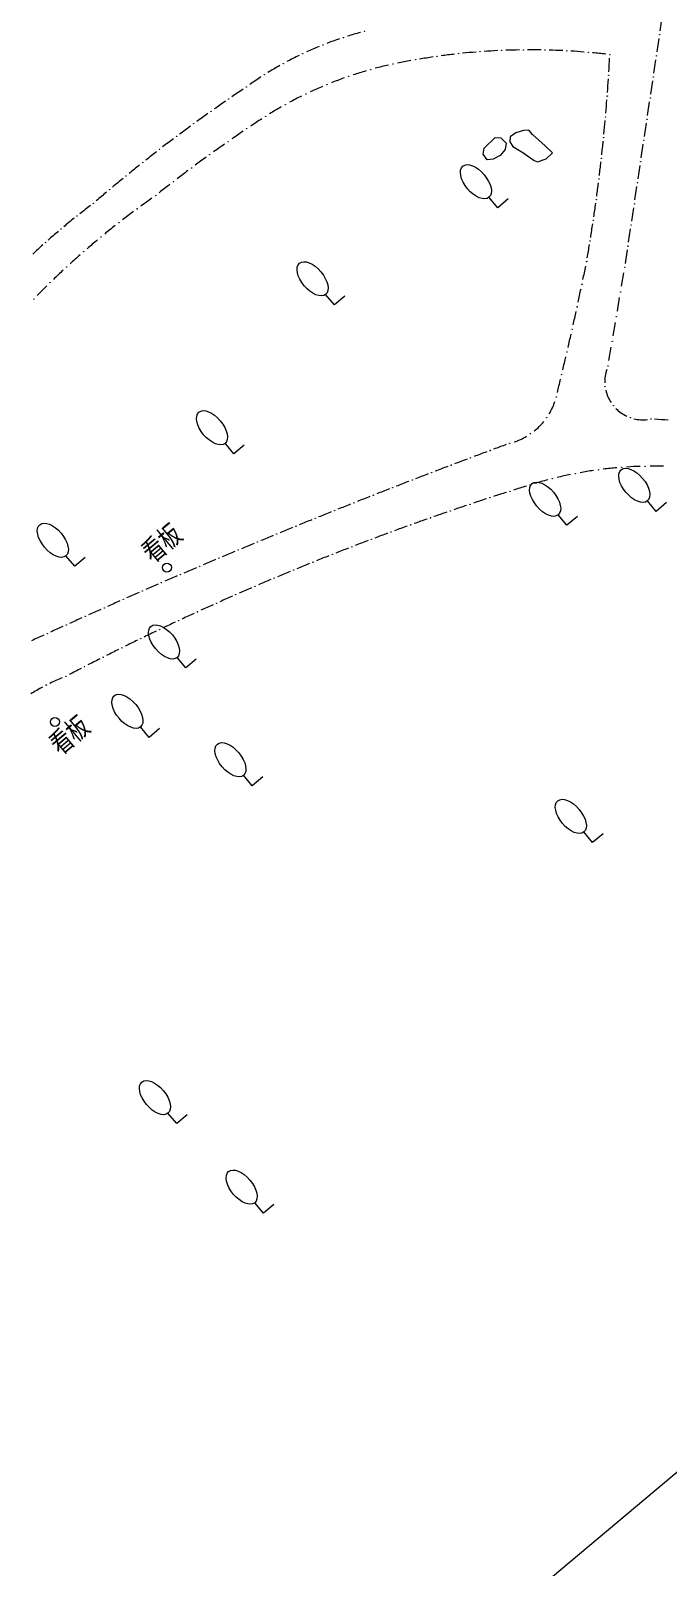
# Model space of a CAD drawing. Header units: metres. Extents: x -10443 to -4073, y -33280 to -26846.
# Drawn here: x -7821.2 to -7797.8, y -29694.8 to -29638.2 of the extents above; entities that cross this region are included whole.
import ezdxf
from ezdxf.enums import TextEntityAlignment as Align

# ---------------------------------------------------------------- set-up
doc = ezdxf.new("R2010")
doc.units = ezdxf.units.M
doc.header["$MEASUREMENT"] = 0
doc.linetypes.add('CONTINUOUS_1', pattern=[0])
doc.linetypes.add('CONTINUOUS_2', pattern=[0])
for name, color, linetype, lineweight in [('メッシュ', 241, 'CONTINUOUS_2', 18), ('園路', 241, 'CONTINUOUS_2', 18), ('木', 254, 'CONTINUOUS_2', 18), ('構造物', 241, 'CONTINUOUS_2', 18), ('石', 241, 'CONTINUOUS_2', 18)]:
    doc.layers.add(name, color=color, linetype=linetype, lineweight=lineweight)
doc.styles.add('MS Gothic', font='MS Gothic.ttf')

msp = doc.modelspace()

# ---------------------------------------------------------------- hatches: boundary and pattern name
at = {"layer": '園路', "linetype": 'CONTINUOUS_1', "lineweight": 18}
for points in [[(-7810.47, -29638.748, 1), (-7810.485, -29638.748, 1)], [(-7809.713, -29638.474, 1), (-7809.728, -29638.474, 1)], [(-7808.939, -29638.248, 1), (-7808.954, -29638.248, 1)], [(-7798.076, -29638.369, 1), (-7798.091, -29638.369, 1)], [(-7811.21, -29639.068, 1), (-7811.225, -29639.068, 1)], [(-7807.057, -29639.293, 1), (-7807.072, -29639.293, 1)], [(-7806.27, -29639.169, 1), (-7806.285, -29639.169, 1)], [(-7805.479, -29639.071, 1), (-7805.494, -29639.071, 1)], [(-7804.685, -29638.998, 1), (-7804.7, -29638.998, 1)], [(-7803.889, -29638.95, 1), (-7803.904, -29638.95, 1)], [(-7803.092, -29638.929, 1), (-7803.107, -29638.929, 1)], [(-7802.295, -29638.933, 1), (-7802.31, -29638.933, 1)], [(-7801.498, -29638.964, 1), (-7801.513, -29638.964, 1)], [(-7800.703, -29639.02, 1), (-7800.718, -29639.02, 1)], [(-7799.91, -29639.101, 1), (-7799.925, -29639.101, 1)], [(-7798.193, -29639.148, 1), (-7798.208, -29639.148, 1)], [(-7812.621, -29639.844, 1), (-7812.636, -29639.844, 1)], [(-7811.928, -29639.434, 1), (-7811.943, -29639.434, 1)], [(-7808.715, -29639.654, 1), (-7808.73, -29639.654, 1)], [(-7807.891, -29639.45, 1), (-7807.906, -29639.45, 1)], [(-7799.954, -29639.868, 1), (-7799.969, -29639.868, 1)], [(-7813.288, -29640.296, 1), (-7813.303, -29640.296, 1)], [(-7810.32, -29640.207, 1), (-7810.335, -29640.207, 1)], [(-7809.526, -29639.907, 1), (-7809.541, -29639.907, 1)], [(-7798.309, -29639.927, 1), (-7798.324, -29639.927, 1)], [(-7813.94, -29640.738, 1), (-7813.955, -29640.738, 1)], [(-7811.849, -29640.943, 1), (-7811.864, -29640.943, 1)], [(-7811.095, -29640.552, 1), (-7811.11, -29640.552, 1)], [(-7800.008, -29640.633, 1), (-7800.023, -29640.633, 1)], [(-7798.426, -29640.706, 1), (-7798.441, -29640.706, 1)], [(-7814.585, -29641.189, 1), (-7814.6, -29641.189, 1)], [(-7812.579, -29641.377, 1), (-7812.594, -29641.377, 1)], [(-7800.07, -29641.399, 1), (-7800.085, -29641.399, 1)], [(-7798.543, -29641.485, 1), (-7798.558, -29641.485, 1)], [(-7815.856, -29642.116, 1), (-7815.871, -29642.116, 1)], [(-7815.224, -29641.648, 1), (-7815.239, -29641.648, 1)], [(-7813.272, -29641.836, 1), (-7813.287, -29641.836, 1)], [(-7816.483, -29642.593, 1), (-7816.498, -29642.593, 1)], [(-7813.957, -29642.306, 1), (-7813.972, -29642.306, 1)], [(-7800.142, -29642.163, 1), (-7800.157, -29642.163, 1)], [(-7798.659, -29642.264, 1), (-7798.674, -29642.264, 1)], [(-7817.102, -29643.078, 1), (-7817.117, -29643.078, 1)], [(-7814.635, -29642.787, 1), (-7814.65, -29642.787, 1)], [(-7800.223, -29642.926, 1), (-7800.238, -29642.926, 1)], [(-7798.776, -29643.043, 1), (-7798.791, -29643.043, 1)], [(-7817.715, -29643.572, 1), (-7817.73, -29643.572, 1)], [(-7815.967, -29643.781, 1), (-7815.982, -29643.781, 1)], [(-7815.305, -29643.279, 1), (-7815.32, -29643.279, 1)], [(-7800.313, -29643.689, 1), (-7800.328, -29643.689, 1)], [(-7798.893, -29643.822, 1), (-7798.908, -29643.822, 1)], [(-7818.321, -29644.074, 1), (-7818.336, -29644.074, 1)], [(-7816.622, -29644.293, 1), (-7816.637, -29644.293, 1)], [(-7818.92, -29644.584, 1), (-7818.935, -29644.584, 1)], [(-7817.306, -29644.784, 1), (-7817.321, -29644.784, 1)], [(-7800.412, -29644.45, 1), (-7800.427, -29644.45, 1)], [(-7799.009, -29644.601, 1), (-7799.024, -29644.601, 1)], [(-7820.108, -29645.528, 1), (-7820.123, -29645.528, 1)], [(-7819.521, -29645.048, 1), (-7819.536, -29645.048, 1)], [(-7817.976, -29645.293, 1), (-7817.991, -29645.293, 1)], [(-7800.52, -29645.21, 1), (-7800.535, -29645.21, 1)], [(-7799.126, -29645.38, 1), (-7799.141, -29645.38, 1)], [(-7820.682, -29646.025, 1), (-7820.697, -29646.025, 1)], [(-7818.633, -29645.82, 1), (-7818.648, -29645.82, 1)], [(-7800.637, -29645.968, 1), (-7800.652, -29645.968, 1)], [(-7819.274, -29646.365, 1), (-7819.289, -29646.365, 1)], [(-7799.242, -29646.159, 1), (-7799.257, -29646.159, 1)], [(-7819.901, -29646.927, 1), (-7819.916, -29646.927, 1)], [(-7800.764, -29646.726, 1), (-7800.779, -29646.726, 1)], [(-7799.359, -29646.938, 1), (-7799.374, -29646.938, 1)], [(-7820.512, -29647.506, 1), (-7820.527, -29647.506, 1)], [(-7800.936, -29647.561, 1), (-7800.951, -29647.561, 1)], [(-7821.107, -29648.102, 1), (-7821.122, -29648.102, 1)], [(-7799.514, -29647.848, 1), (-7799.529, -29647.848, 1)], [(-7801.114, -29648.395, 1), (-7801.129, -29648.395, 1)], [(-7799.669, -29648.757, 1), (-7799.684, -29648.757, 1)], [(-7801.298, -29649.228, 1), (-7801.313, -29649.228, 1)], [(-7801.487, -29650.06, 1), (-7801.502, -29650.06, 1)], [(-7799.824, -29649.667, 1), (-7799.839, -29649.667, 1)], [(-7799.978, -29650.576, 1), (-7799.993, -29650.576, 1)], [(-7801.682, -29650.89, 1), (-7801.697, -29650.89, 1)], [(-7801.883, -29651.719, 1), (-7801.898, -29651.719, 1)], [(-7800.086, -29651.333, 1), (-7800.101, -29651.333, 1)], [(-7799.783, -29652.035, 1), (-7799.798, -29652.035, 1)], [(-7802.237, -29652.48, 1), (-7802.252, -29652.48, 1)], [(-7799.158, -29652.476, 1), (-7799.173, -29652.476, 1)], [(-7798.395, -29652.526, 1), (-7798.41, -29652.526, 1)], [(-7803.595, -29653.422, 1), (-7803.61, -29653.422, 1)], [(-7802.832, -29653.072, 1), (-7802.847, -29653.072, 1)], [(-7805.033, -29653.957, 1), (-7805.048, -29653.957, 1)], [(-7804.314, -29653.688, 1), (-7804.329, -29653.688, 1)], [(-7806.467, -29654.501, 1), (-7806.482, -29654.501, 1)], [(-7805.751, -29654.228, 1), (-7805.766, -29654.228, 1)], [(-7801.182, -29654.537, 1), (-7801.197, -29654.537, 1)], [(-7800.331, -29654.399, 1), (-7800.346, -29654.399, 1)], [(-7799.474, -29654.308, 1), (-7799.489, -29654.308, 1)], [(-7798.612, -29654.266, 1), (-7798.627, -29654.266, 1)], [(-7807.899, -29655.054, 1), (-7807.914, -29655.054, 1)], [(-7807.183, -29654.776, 1), (-7807.198, -29654.776, 1)], [(-7802.854, -29654.957, 1), (-7802.869, -29654.957, 1)], [(-7802.024, -29654.724, 1), (-7802.039, -29654.724, 1)], [(-7809.326, -29655.616, 1), (-7809.341, -29655.616, 1)], [(-7808.613, -29655.334, 1), (-7808.628, -29655.334, 1)], [(-7805.054, -29655.667, 1), (-7805.069, -29655.667, 1)], [(-7804.322, -29655.425, 1), (-7804.337, -29655.425, 1)], [(-7803.589, -29655.188, 1), (-7803.604, -29655.188, 1)], [(-7810.75, -29656.187, 1), (-7810.765, -29656.187, 1)], [(-7810.039, -29655.9, 1), (-7810.054, -29655.9, 1)], [(-7806.512, -29656.168, 1), (-7806.527, -29656.168, 1)], [(-7805.784, -29655.915, 1), (-7805.799, -29655.915, 1)], [(-7812.171, -29656.767, 1), (-7812.186, -29656.767, 1)], [(-7811.461, -29656.476, 1), (-7811.476, -29656.476, 1)], [(-7807.961, -29656.691, 1), (-7807.976, -29656.691, 1)], [(-7807.237, -29656.427, 1), (-7807.252, -29656.427, 1)], [(-7813.588, -29657.355, 1), (-7813.603, -29657.355, 1)], [(-7812.88, -29657.06, 1), (-7812.895, -29657.06, 1)], [(-7809.403, -29657.236, 1), (-7809.418, -29657.236, 1)], [(-7808.683, -29656.96, 1), (-7808.698, -29656.96, 1)], [(-7815.001, -29657.953, 1), (-7815.016, -29657.953, 1)], [(-7814.295, -29657.653, 1), (-7814.31, -29657.653, 1)], [(-7810.837, -29657.802, 1), (-7810.852, -29657.802, 1)], [(-7810.121, -29657.516, 1), (-7810.136, -29657.516, 1)], [(-7816.41, -29658.56, 1), (-7816.425, -29658.56, 1)], [(-7815.706, -29658.255, 1), (-7815.721, -29658.255, 1)], [(-7812.261, -29658.39, 1), (-7812.276, -29658.39, 1)], [(-7811.55, -29658.094, 1), (-7811.565, -29658.094, 1)], [(-7817.113, -29658.866, 1), (-7817.128, -29658.866, 1)], [(-7813.677, -29659, 1), (-7813.692, -29659, 1)], [(-7812.97, -29658.693, 1), (-7812.985, -29658.693, 1)], [(-7818.517, -29659.486, 1), (-7818.532, -29659.486, 1)], [(-7817.816, -29659.175, 1), (-7817.831, -29659.175, 1)], [(-7815.083, -29659.631, 1), (-7815.098, -29659.631, 1)], [(-7814.381, -29659.313, 1), (-7814.396, -29659.313, 1)], [(-7819.917, -29660.114, 1), (-7819.932, -29660.114, 1)], [(-7819.217, -29659.799, 1), (-7819.232, -29659.799, 1)], [(-7815.783, -29659.955, 1), (-7815.798, -29659.955, 1)], [(-7820.615, -29660.431, 1), (-7820.63, -29660.431, 1)], [(-7817.174, -29660.618, 1), (-7817.189, -29660.618, 1)], [(-7816.48, -29660.284, 1), (-7816.495, -29660.284, 1)], [(-7818.555, -29661.302, 1), (-7818.57, -29661.302, 1)], [(-7817.866, -29660.957, 1), (-7817.881, -29660.957, 1)], [(-7819.242, -29661.652, 1), (-7819.257, -29661.652, 1)], [(-7820.652, -29662.331, 1), (-7820.667, -29662.331, 1)], [(-7819.926, -29662.006, 1), (-7819.941, -29662.006, 1)]]:
    msp.add_hatch(color=241, dxfattribs=at).paths.add_polyline_path(points, flags=0)

# ---------------------------------------------------------------- linework, layer by layer
at = {"layer": 'メッシュ', "color": 241, "linetype": 'CONTINUOUS_1', "lineweight": 18}
msp.add_line((-7944.239, -29814.489), (-7637.438, -29557.053), dxfattribs=at)
at = {"layer": '園路', "color": 1, "linetype": 'CONTINUOUS_1', "lineweight": 18}
for p, q in [((-7798.062, -29638.227), (-7797.988, -29637.732)), ((-7798.179, -29639.006), (-7798.105, -29638.511)), ((-7798.295, -29639.785), (-7798.221, -29639.29)), ((-7798.412, -29640.564), (-7798.338, -29640.069)), ((-7798.529, -29641.343), (-7798.455, -29640.848)), ((-7798.645, -29642.122), (-7798.571, -29641.627)), ((-7798.762, -29642.901), (-7798.688, -29642.406)), ((-7798.879, -29643.68), (-7798.805, -29643.185)), ((-7798.995, -29644.459), (-7798.921, -29643.964)), ((-7799.112, -29645.238), (-7799.038, -29644.743)), ((-7799.229, -29646.017), (-7799.155, -29645.522)), ((-7799.345, -29646.796), (-7799.271, -29646.301)), ((-7799.486, -29647.639), (-7799.402, -29647.146)), ((-7799.641, -29648.549), (-7799.557, -29648.056)), ((-7799.796, -29649.458), (-7799.712, -29648.966)), ((-7799.95, -29650.368), (-7799.867, -29649.875))]:
    msp.add_line(p, q, dxfattribs=at)
for centre in [(-7810.478, -29638.748), (-7809.72, -29638.474), (-7808.947, -29638.248), (-7798.083, -29638.369), (-7811.217, -29639.068), (-7807.065, -29639.293), (-7806.277, -29639.169), (-7805.486, -29639.071), (-7804.692, -29638.998), (-7803.897, -29638.95), (-7803.1, -29638.929), (-7802.303, -29638.933), (-7801.506, -29638.964), (-7800.711, -29639.02), (-7799.918, -29639.101), (-7798.2, -29639.148), (-7812.629, -29639.844), (-7811.935, -29639.434), (-7808.723, -29639.654), (-7807.899, -29639.45), (-7799.962, -29639.868), (-7813.296, -29640.296), (-7810.328, -29640.207), (-7809.533, -29639.907), (-7798.317, -29639.927), (-7813.947, -29640.738), (-7811.857, -29640.943), (-7811.103, -29640.552), (-7800.015, -29640.633), (-7798.433, -29640.706), (-7814.592, -29641.189), (-7812.586, -29641.377), (-7800.078, -29641.399), (-7798.55, -29641.485), (-7815.864, -29642.116), (-7815.231, -29641.648), (-7813.279, -29641.836), (-7816.49, -29642.593), (-7813.964, -29642.306), (-7800.149, -29642.163), (-7798.667, -29642.264), (-7817.11, -29643.078), (-7814.642, -29642.787), (-7800.23, -29642.926), (-7798.783, -29643.043), (-7817.723, -29643.572), (-7815.975, -29643.781), (-7815.312, -29643.279), (-7800.32, -29643.689), (-7798.9, -29643.822), (-7818.329, -29644.074), (-7816.629, -29644.293), (-7818.928, -29644.584), (-7817.313, -29644.784), (-7800.419, -29644.45), (-7799.017, -29644.601), (-7820.116, -29645.528), (-7819.528, -29645.048), (-7817.984, -29645.293), (-7800.527, -29645.21), (-7799.133, -29645.38), (-7820.689, -29646.025), (-7818.64, -29645.82), (-7800.645, -29645.968), (-7819.282, -29646.365), (-7799.25, -29646.159), (-7819.909, -29646.927), (-7800.771, -29646.726), (-7799.367, -29646.938), (-7820.52, -29647.506), (-7800.943, -29647.561), (-7821.115, -29648.102), (-7799.521, -29647.848), (-7801.121, -29648.395), (-7799.676, -29648.757), (-7801.305, -29649.228), (-7801.495, -29650.06), (-7799.831, -29649.667), (-7799.986, -29650.576), (-7801.69, -29650.89), (-7801.891, -29651.719), (-7800.093, -29651.333), (-7799.79, -29652.035), (-7802.244, -29652.48), (-7799.166, -29652.476), (-7798.403, -29652.526), (-7803.602, -29653.422), (-7802.839, -29653.072), (-7805.04, -29653.957), (-7804.322, -29653.688), (-7806.475, -29654.501), (-7805.758, -29654.228), (-7801.189, -29654.537), (-7800.338, -29654.399), (-7799.481, -29654.308), (-7798.62, -29654.266), (-7807.906, -29655.054), (-7807.191, -29654.776), (-7802.861, -29654.957), (-7802.031, -29654.724), (-7809.334, -29655.616), (-7808.62, -29655.334), (-7805.061, -29655.667), (-7804.33, -29655.425), (-7803.596, -29655.188), (-7810.758, -29656.187), (-7810.046, -29655.9), (-7806.519, -29656.168), (-7805.791, -29655.915), (-7812.178, -29656.767), (-7811.469, -29656.476), (-7807.969, -29656.691), (-7807.245, -29656.427), (-7813.595, -29657.355), (-7812.887, -29657.06), (-7809.411, -29657.236), (-7808.691, -29656.96), (-7815.008, -29657.953), (-7814.302, -29657.653), (-7810.844, -29657.802), (-7810.129, -29657.516), (-7816.418, -29658.56), (-7815.713, -29658.255), (-7812.269, -29658.39), (-7811.558, -29658.094), (-7817.121, -29658.866), (-7813.684, -29659), (-7812.978, -29658.693), (-7818.524, -29659.486), (-7817.823, -29659.175), (-7815.091, -29659.631), (-7814.389, -29659.313), (-7819.924, -29660.114), (-7819.225, -29659.799), (-7815.79, -29659.955), (-7820.623, -29660.431), (-7817.182, -29660.618), (-7816.487, -29660.284), (-7818.563, -29661.302), (-7817.874, -29660.957), (-7819.25, -29661.652), (-7820.66, -29662.331), (-7819.934, -29662.006)]:
    msp.add_circle(centre, 0.0075, dxfattribs=at)
for centre, radius, start, end in [((-7805.705, -29650.77), 12.935, 108.7599, 110.9748), ((-7805.705, -29650.77), 12.935, 105.1902, 107.405), ((-7805.705, -29650.77), 12.935, 115.8994, 118.1142), ((-7805.705, -29650.77), 12.935, 112.3297, 114.5445), ((-7802.836, -29663.545), 24.617, 98.3808, 99.5445), ((-7802.836, -29663.545), 24.617, 96.5253, 97.6891), ((-7802.836, -29663.545), 24.617, 94.6699, 95.8337), ((-7802.836, -29663.545), 24.617, 92.8145, 93.9782), ((-7802.836, -29663.545), 24.617, 90.959, 92.1228), ((-7802.836, -29663.545), 24.617, 89.1036, 90.2673), ((-7802.836, -29663.545), 24.617, 87.2482, 88.4119), ((-7802.836, -29663.545), 24.617, 85.3927, 86.5565), ((-7802.836, -29663.545), 24.617, 83.5373, 84.701), ((-7863.881, -29635.802), 64.048, 356.48071, 356.92799), ((-7805.705, -29650.77), 12.935, 119.4691, 121.6839), ((-7804.816, -29653.613), 14.495, 106.3255, 108.3019), ((-7804.816, -29653.613), 14.495, 102.9694, 104.9458), ((-7804.816, -29653.613), 14.495, 99.6132, 101.5896), ((-7781.402, -29688.028), 57.406, 123.89338, 124.39242), ((-7805.705, -29650.77), 12.935, 123.0389, 125.2537), ((-7804.816, -29653.613), 14.495, 113.0378, 115.0142), ((-7804.816, -29653.613), 14.495, 109.6817, 111.6581), ((-7863.881, -29635.802), 64.048, 355.79398, 356.24127), ((-7781.402, -29688.028), 57.406, 124.67888, 125.17792), ((-7804.816, -29653.613), 14.495, 116.394, 118.3704), ((-7863.881, -29635.802), 64.048, 355.10725, 355.55454), ((-7781.402, -29688.028), 57.406, 125.46439, 125.96342), ((-7783.642, -29685.759), 52.987, 123.2899, 123.8306), ((-7804.816, -29653.613), 14.495, 119.7501, 121.7265), ((-7863.881, -29635.802), 64.048, 354.42053, 354.86781), ((-7781.402, -29688.028), 57.406, 126.24989, 126.74893), ((-7783.642, -29685.759), 52.987, 124.1886, 124.7292), ((-7781.402, -29688.028), 57.406, 127.8209, 128.31994), ((-7781.402, -29688.028), 57.406, 127.0354, 127.53443), ((-7783.642, -29685.759), 52.987, 125.0873, 125.6279), ((-7863.881, -29635.802), 64.048, 353.7338, 354.18109), ((-7781.402, -29688.028), 57.406, 128.60641, 129.10544), ((-7783.642, -29685.759), 52.987, 125.9859, 126.5266), ((-7863.881, -29635.802), 64.048, 353.04708, 353.49436), ((-7781.402, -29688.028), 57.406, 129.39191, 129.89095), ((-7783.642, -29685.759), 52.987, 126.8846, 127.4253), ((-7863.881, -29635.802), 64.048, 352.36035, 352.80764), ((-7781.402, -29688.028), 57.406, 130.17741, 130.67645), ((-7798.993, -29669.608), 30.852, 125.1817, 126.1102), ((-7783.642, -29685.759), 52.987, 127.7833, 128.324), ((-7802.563, -29666.398), 27.269, 127.1487, 128.1992), ((-7798.993, -29669.608), 30.852, 126.7452, 127.6738), ((-7863.881, -29635.802), 64.048, 351.67362, 352.12091), ((-7802.563, -29666.398), 27.269, 128.7429, 129.7934), ((-7798.993, -29669.608), 30.852, 128.3088, 129.2374), ((-7863.881, -29635.802), 64.048, 350.9869, 351.43418), ((-7802.563, -29666.398), 27.269, 130.337, 131.3876), ((-7798.993, -29669.608), 30.852, 129.8724, 130.8009), ((-7802.563, -29666.398), 27.269, 131.9312, 132.9818), ((-7798.993, -29669.608), 30.852, 131.4359, 132.3645), ((-7863.881, -29635.802), 64.048, 350.30017, 350.74746), ((-7798.993, -29669.608), 30.852, 132.9995, 133.9281), ((-7921.564, -29622.258), 123.246, 348.2347, 348.46714), ((-7798.993, -29669.608), 30.852, 134.5631, 135.4916), ((-7921.564, -29622.258), 123.246, 347.83817, 348.07061), ((-7921.564, -29622.258), 123.246, 347.44164, 347.67408), ((-7921.564, -29622.258), 123.246, 347.04511, 347.27755), ((-7921.564, -29622.258), 123.246, 346.64857, 346.88102), ((-7921.564, -29622.258), 123.246, 346.25204, 346.48449), ((-7798.694, -29651.146), 1.411, 161.7783, 182.0775), ((-7798.694, -29651.146), 1.411, 193.2053, 213.5045), ((-7804.198, -29651.112), 2.385, 329.1119, 341.1219), ((-7798.694, -29651.146), 1.411, 224.6324, 244.9316), ((-7804.198, -29651.112), 2.385, 308.8448, 320.8549), ((-7798.694, -29651.146), 1.411, 256.0594, 276.3586), ((-7800.152, -29681.703), 29.229, 85.3337, 86.3138), ((-7804.198, -29651.112), 2.385, 288.5778, 300.5878), ((-7718.789, -29883.516), 245.228, 110.62381, 110.74063), ((-7718.789, -29883.516), 245.228, 110.44457, 110.56139), ((-7718.789, -29883.516), 245.228, 110.26533, 110.38215), ((-7718.789, -29883.516), 245.228, 110.98228, 111.0991), ((-7718.789, -29883.516), 245.228, 110.80304, 110.91987), ((-7798.306, -29669.56), 15.297, 101.5413, 103.414), ((-7798.306, -29669.56), 15.297, 98.3117, 100.1845), ((-7798.306, -29669.56), 15.297, 95.0822, 96.955), ((-7798.306, -29669.56), 15.297, 91.8527, 93.7255), ((-7798.306, -29669.56), 15.297, 88.6232, 90.4959), ((-7718.789, -29883.516), 245.228, 111.34076, 111.45758), ((-7718.789, -29883.516), 245.228, 111.16152, 111.27834), ((-7772.709, -29752.178), 101.79, 107.30681, 107.58825), ((-7798.306, -29669.56), 15.297, 104.7708, 106.6436), ((-7718.789, -29883.516), 245.228, 111.69923, 111.81605), ((-7718.789, -29883.516), 245.228, 111.51999, 111.63682), ((-7772.709, -29752.178), 101.79, 108.60822, 108.88967), ((-7772.709, -29752.178), 101.79, 108.17442, 108.45586), ((-7772.709, -29752.178), 101.79, 107.74061, 108.02206), ((-7718.789, -29883.516), 245.228, 112.05771, 112.17453), ((-7718.789, -29883.516), 245.228, 111.87847, 111.99529), ((-7772.709, -29752.178), 101.79, 109.47583, 109.75728), ((-7772.709, -29752.178), 101.79, 109.04203, 109.32347), ((-7718.789, -29883.516), 245.228, 112.41618, 112.533), ((-7718.789, -29883.516), 245.228, 112.23694, 112.35377), ((-7772.709, -29752.178), 101.79, 110.34344, 110.62489), ((-7772.709, -29752.178), 101.79, 109.90964, 110.19108), ((-7718.789, -29883.516), 245.228, 112.77466, 112.89148), ((-7718.789, -29883.516), 245.228, 112.59542, 112.71224), ((-7772.709, -29752.178), 101.79, 111.21105, 111.4925), ((-7772.709, -29752.178), 101.79, 110.77725, 111.05869), ((-7718.789, -29883.516), 245.228, 112.95389, 113.07072), ((-7772.709, -29752.178), 101.79, 112.07866, 112.36011), ((-7772.709, -29752.178), 101.79, 111.64486, 111.9263), ((-7718.789, -29883.516), 245.228, 113.31237, 113.42919), ((-7718.789, -29883.516), 245.228, 113.13313, 113.24995), ((-7772.709, -29752.178), 101.79, 112.94628, 113.22772), ((-7772.709, -29752.178), 101.79, 112.51247, 112.79391), ((-7718.789, -29883.516), 245.228, 113.67084, 113.78767), ((-7718.789, -29883.516), 245.228, 113.49161, 113.60843), ((-7772.709, -29752.178), 101.79, 113.81389, 114.09533), ((-7772.709, -29752.178), 101.79, 113.38008, 113.66152), ((-7718.789, -29883.516), 245.228, 114.02932, 114.14614), ((-7718.789, -29883.516), 245.228, 113.85008, 113.9669), ((-7772.709, -29752.178), 101.79, 114.24769, 114.52913), ((-7718.789, -29883.516), 245.228, 114.38779, 114.50462), ((-7718.789, -29883.516), 245.228, 114.20856, 114.32538), ((-7772.709, -29752.178), 101.79, 115.1153, 115.39674), ((-7772.709, -29752.178), 101.79, 114.6815, 114.96294), ((-7718.789, -29883.516), 245.228, 114.56703, 114.68385), ((-7772.709, -29752.178), 101.79, 115.98291, 116.26435), ((-7772.709, -29752.178), 101.79, 115.54911, 115.83055), ((-7772.709, -29752.178), 101.79, 116.85052, 117.13196), ((-7772.709, -29752.178), 101.79, 116.41672, 116.69816), ((-7772.709, -29752.178), 101.79, 117.28433, 117.56577), ((-7817.284, -29668.905), 7.389, 118.3271, 122.2039), ((-7817.284, -29668.905), 7.389, 112.1568, 116.0336)]:
    msp.add_arc(centre, radius, start, end, dxfattribs=at)
at = {"layer": '木', "color": 1, "linetype": 'CONTINUOUS_1', "lineweight": 18}
for p, q in [((-7804.045, -29644.742), (-7804.367, -29644.359)), ((-7803.662, -29644.421), (-7804.045, -29644.742)), ((-7810.055, -29648.32), (-7810.377, -29647.937)), ((-7809.672, -29647.998), (-7810.055, -29648.32)), ((-7813.756, -29653.807), (-7814.077, -29653.423)), ((-7813.373, -29653.485), (-7813.756, -29653.807)), ((-7798.217, -29655.929), (-7798.538, -29655.546)), ((-7797.834, -29655.607), (-7798.217, -29655.929)), ((-7801.495, -29656.442), (-7801.817, -29656.059)), ((-7801.112, -29656.12), (-7801.495, -29656.442)), ((-7819.612, -29657.952), (-7819.934, -29657.569)), ((-7819.229, -29657.631), (-7819.612, -29657.952)), ((-7815.521, -29661.698), (-7815.842, -29661.315)), ((-7815.138, -29661.376), (-7815.521, -29661.698)), ((-7816.87, -29664.255), (-7817.191, -29663.872)), ((-7816.487, -29663.933), (-7816.87, -29664.255)), ((-7813.076, -29666.036), (-7813.397, -29665.653)), ((-7812.693, -29665.715), (-7813.076, -29666.036)), ((-7800.551, -29668.124), (-7800.872, -29667.741)), ((-7800.168, -29667.803), (-7800.551, -29668.124)), ((-7815.856, -29678.484), (-7816.178, -29678.101)), ((-7815.473, -29678.163), (-7815.856, -29678.484)), ((-7812.664, -29681.782), (-7812.985, -29681.399)), ((-7812.281, -29681.461), (-7812.664, -29681.782))]:
    msp.add_line(p, q, dxfattribs=at)
for centre in [(-7804.849, -29643.785), (-7810.859, -29647.362), (-7814.559, -29652.849), (-7799.021, -29654.971), (-7802.299, -29655.484), (-7820.416, -29656.995), (-7816.325, -29660.74), (-7817.673, -29663.297), (-7813.879, -29665.079), (-7801.354, -29667.166), (-7816.66, -29677.527), (-7813.467, -29680.825)]:
    msp.add_ellipse(centre, major_axis=(-0.482, 0.575), ratio=0.533333, dxfattribs=at)
at = {"layer": '構造物', "color": 1, "linetype": 'CONTINUOUS_2', "lineweight": 18}
for centre in [(-7816.219, -29658), (-7820.34, -29663.685)]:
    msp.add_circle(centre, 0.167, dxfattribs=at)
at = {"layer": '石', "color": 4, "linetype": 'CONTINUOUS_2', "lineweight": 18, "flags": 128}
for points in [[(-7803.485, -29642.492), (-7803.115, -29642.712), (-7802.708, -29643.001), (-7802.586, -29643.052), (-7802.26, -29642.948), (-7802.033, -29642.726), (-7802.301, -29642.463), (-7802.765, -29642.042), (-7802.904, -29641.882), (-7803.093, -29641.898), (-7803.372, -29641.989), (-7803.581, -29642.137), (-7803.6, -29642.317), (-7803.485, -29642.492)], [(-7804.436, -29642.982), (-7804.585, -29642.773), (-7804.548, -29642.546), (-7804.142, -29642.158), (-7803.93, -29642.17), (-7803.739, -29642.36), (-7803.771, -29642.594), (-7803.955, -29642.817), (-7804.209, -29642.956), (-7804.436, -29642.982)]]:
    msp.add_lwpolyline(points, dxfattribs=at)

# ---------------------------------------------------------------- texts
at = {"layer": '構造物', "style": 'MS Gothic'}
for p, p2 in [((-7816.745, -29657.862), (-7815.596, -29656.898)), ((-7820.143, -29664.937), (-7818.994, -29663.973))]:
    msp.add_text('看板', height=0.75, rotation=40, dxfattribs=at).set_placement(p, p2, align=Align.FIT)

doc.saveas('drawing.dxf')
